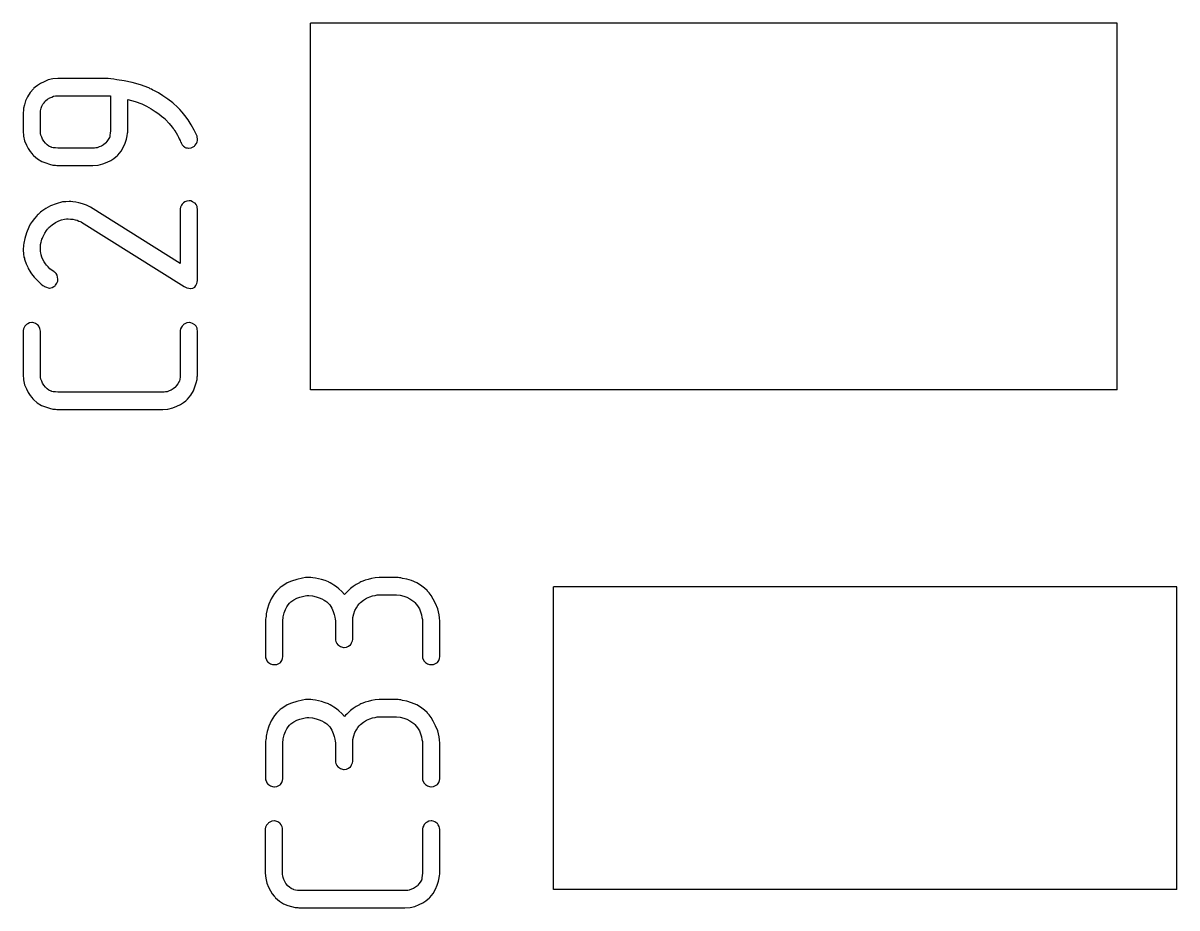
# Model space of a CAD drawing. Header units: inches. Extents: x 0 to 594, y -420 to 0.
# Drawn here: x 259 to 265.29, y -78.77 to -73.94 of the extents above; entities that cross this region are included whole.
import ezdxf

# ---------------------------------------------------------------- set-up
doc = ezdxf.new("R2010")
doc.units = ezdxf.units.IN
doc.header["$MEASUREMENT"] = 0

msp = doc.modelspace()

# ---------------------------------------------------------------- linework, layer by layer
at = {"color": 18, "true_color": 0x000000}
for p, q in [((264.9624, -73.94), (260.5624, -73.94)), ((260.5624, -75.94), (260.5624, -73.94)), ((264.9624, -75.94), (264.9624, -73.94)), ((259.1576, -74.2446), (259.1322, -74.2502)), ((259.1858, -74.2417), (259.1576, -74.2446)), ((259.424, -74.2417), (259.1858, -74.2417)), ((259.4254, -74.2417), (259.424, -74.2417)), ((259.4297, -74.2417), (259.4254, -74.2417)), ((259.4367, -74.2417), (259.4297, -74.2417)), ((259.4466, -74.2431), (259.4367, -74.2417)), ((259.4593, -74.2431), (259.4466, -74.2431)), ((259.4734, -74.2446), (259.4593, -74.2431)), ((259.4903, -74.246), (259.4734, -74.2446)), ((259.0519, -74.2981), (259.0335, -74.3193)), ((259.0547, -74.2953), (259.0519, -74.2981)), ((259.0617, -74.2897), (259.0547, -74.2953)), ((259.0744, -74.2798), (259.0617, -74.2897)), ((259.0899, -74.2699), (259.0744, -74.2798)), ((259.1097, -74.2601), (259.0899, -74.2699)), ((259.1322, -74.2502), (259.1097, -74.2601)), ((259.5072, -74.2488), (259.4903, -74.246)), ((259.5467, -74.2544), (259.5072, -74.2488)), ((259.5904, -74.2643), (259.5467, -74.2544)), ((259.6355, -74.277), (259.5904, -74.2643)), ((259.6806, -74.2939), (259.6355, -74.277)), ((259.682, -74.2939), (259.6806, -74.2939)), ((259.6848, -74.2953), (259.682, -74.2939)), ((259.6891, -74.2981), (259.6848, -74.2953)), ((259.6961, -74.3009), (259.6891, -74.2981)), ((259.7031, -74.3052), (259.6961, -74.3009)), ((259.7116, -74.3094), (259.7031, -74.3052)), ((259.0096, -74.3644), (259.0025, -74.3855)), ((259.0194, -74.3418), (259.0096, -74.3644)), ((259.0335, -74.3193), (259.0194, -74.3418)), ((259.1097, -74.3757), (259.1139, -74.3686)), ((259.1139, -74.3686), (259.1167, -74.3658)), ((259.1167, -74.3658), (259.1181, -74.3644)), ((259.1181, -74.3644), (259.1294, -74.3545)), ((259.1294, -74.3545), (259.1407, -74.3475)), ((259.1407, -74.3475), (259.152, -74.3432)), ((259.152, -74.3432), (259.1618, -74.339)), ((259.1618, -74.339), (259.1717, -74.3376)), ((259.1717, -74.3376), (259.1787, -74.3362)), ((259.1787, -74.3362), (259.1844, -74.3362)), ((259.1844, -74.3362), (259.1858, -74.3362)), ((259.1858, -74.3362), (259.4254, -74.3362)), ((259.4254, -74.3362), (259.4508, -74.3362)), ((259.4508, -74.3362), (259.472, -74.3376)), ((259.472, -74.3376), (259.472, -74.5279)), ((259.5664, -74.535), (259.5664, -74.3559)), ((259.5664, -74.3559), (259.6073, -74.3672)), ((259.6073, -74.3672), (259.6425, -74.3799)), ((259.7342, -74.3207), (259.7116, -74.3094)), ((259.7581, -74.3362), (259.7342, -74.3207)), ((259.7849, -74.3545), (259.7581, -74.3362)), ((259.8117, -74.3757), (259.7849, -74.3545)), ((258.9969, -74.4194), (258.9955, -74.425)), ((258.9955, -74.425), (258.9955, -74.5279)), ((258.9955, -74.425), (258.9955, -74.425)), ((258.9983, -74.4038), (258.9969, -74.4194)), ((259.0025, -74.3855), (258.9983, -74.4038)), ((259.0899, -74.432), (259.0913, -74.4179)), ((259.0899, -74.535), (259.0899, -74.432)), ((259.0913, -74.4179), (259.0942, -74.4038)), ((259.0913, -74.4179), (259.0913, -74.4179)), ((259.0942, -74.4038), (259.0984, -74.3926)), ((259.0984, -74.3926), (259.104, -74.3827)), ((259.104, -74.3827), (259.1097, -74.3757)), ((259.6425, -74.3799), (259.6693, -74.3926)), ((259.6693, -74.3926), (259.6947, -74.4081)), ((259.6947, -74.4081), (259.7158, -74.4222)), ((259.7158, -74.4222), (259.7356, -74.4349)), ((259.8385, -74.3996), (259.8117, -74.3757)), ((259.8399, -74.401), (259.8385, -74.3996)), ((259.8413, -74.4024), (259.8399, -74.401)), ((259.8455, -74.4067), (259.8413, -74.4024)), ((259.8498, -74.4109), (259.8455, -74.4067)), ((259.8624, -74.425), (259.8498, -74.4109)), ((259.878, -74.4433), (259.8624, -74.425)), ((259.7356, -74.4349), (259.7511, -74.4475)), ((259.7511, -74.4475), (259.7624, -74.4574)), ((259.7624, -74.4574), (259.7694, -74.4631)), ((259.7694, -74.4631), (259.7722, -74.4659)), ((259.7722, -74.4659), (259.792, -74.487)), ((259.792, -74.487), (259.8089, -74.5068)), ((259.8949, -74.4673), (259.878, -74.4433)), ((259.9118, -74.4941), (259.8949, -74.4673)), ((259.9287, -74.5237), (259.9118, -74.4941)), ((258.9955, -74.5279), (258.9983, -74.5561)), ((258.9983, -74.5561), (259.0039, -74.5815)), ((259.0913, -74.542), (259.0899, -74.535)), ((259.0927, -74.5505), (259.0913, -74.542)), ((259.097, -74.5617), (259.0927, -74.5505)), ((259.4691, -74.5519), (259.4677, -74.5617)), ((259.4705, -74.5406), (259.4691, -74.5519)), ((259.472, -74.5279), (259.4705, -74.5406)), ((259.5594, -74.573), (259.5636, -74.5547)), ((259.5636, -74.5547), (259.565, -74.5406)), ((259.565, -74.5406), (259.5664, -74.535)), ((259.8089, -74.5068), (259.8145, -74.5152)), ((259.8145, -74.5152), (259.8187, -74.5209)), ((259.8187, -74.5209), (259.8216, -74.5251)), ((259.8216, -74.5251), (259.823, -74.5265)), ((259.823, -74.5265), (259.8371, -74.5505)), ((259.8371, -74.5505), (259.8427, -74.5617)), ((259.9442, -74.5561), (259.9287, -74.5237)), ((259.947, -74.5772), (259.9442, -74.5561)), ((259.0039, -74.5815), (259.0138, -74.6054)), ((259.0138, -74.6054), (259.0237, -74.6238)), ((259.1012, -74.573), (259.097, -74.5617)), ((259.1083, -74.5843), (259.1012, -74.573)), ((259.1181, -74.5956), (259.1083, -74.5843)), ((259.1209, -74.5984), (259.1181, -74.5956)), ((259.1266, -74.604), (259.1209, -74.5984)), ((259.1364, -74.6111), (259.1266, -74.604)), ((259.1491, -74.6167), (259.1364, -74.6111)), ((259.1505, -74.6167), (259.1491, -74.6167)), ((259.152, -74.6181), (259.1505, -74.6167)), ((259.1604, -74.6195), (259.152, -74.6181)), ((259.1717, -74.6209), (259.1604, -74.6195)), ((259.1858, -74.6224), (259.1717, -74.6209)), ((259.3775, -74.6224), (259.1858, -74.6224)), ((259.3789, -74.6224), (259.3775, -74.6224)), ((259.3846, -74.6224), (259.3789, -74.6224)), ((259.3916, -74.6209), (259.3846, -74.6224)), ((259.4001, -74.6195), (259.3916, -74.6209)), ((259.4113, -74.6153), (259.4001, -74.6195)), ((259.4226, -74.6111), (259.4113, -74.6153)), ((259.4339, -74.604), (259.4226, -74.6111)), ((259.4452, -74.5956), (259.4339, -74.604)), ((259.4466, -74.5927), (259.4452, -74.5956)), ((259.4522, -74.5857), (259.4466, -74.5927)), ((259.4593, -74.5758), (259.4522, -74.5857)), ((259.4663, -74.5646), (259.4593, -74.5758)), ((259.4677, -74.5617), (259.4663, -74.5631)), ((259.4663, -74.5631), (259.4663, -74.5646)), ((259.5298, -74.6379), (259.5439, -74.6153)), ((259.5439, -74.6153), (259.5523, -74.5942)), ((259.5523, -74.5942), (259.5594, -74.573)), ((259.8427, -74.5617), (259.8469, -74.5716)), ((259.8469, -74.5716), (259.8512, -74.5801)), ((259.8512, -74.5801), (259.854, -74.5871)), ((259.854, -74.5871), (259.8568, -74.5913)), ((259.8568, -74.5913), (259.8568, -74.5927)), ((259.8568, -74.5927), (259.8639, -74.604)), ((259.8639, -74.604), (259.8695, -74.6111)), ((259.8695, -74.6111), (259.8751, -74.6153)), ((259.8751, -74.6153), (259.8765, -74.6167)), ((259.8765, -74.6167), (259.8836, -74.6195)), ((259.8836, -74.6195), (259.8906, -74.6209)), ((259.8906, -74.6209), (259.8963, -74.6224)), ((259.8963, -74.6224), (259.8977, -74.6224)), ((259.8977, -74.6224), (259.9118, -74.6195)), ((259.9118, -74.6195), (259.9231, -74.6153)), ((259.9231, -74.6153), (259.9301, -74.6111)), ((259.9301, -74.6111), (259.9315, -74.6083)), ((259.9315, -74.6083), (259.9329, -74.6083)), ((259.9329, -74.6083), (259.9414, -74.597)), ((259.9414, -74.597), (259.9456, -74.5871)), ((259.9456, -74.5871), (259.947, -74.5801)), ((259.947, -74.5801), (259.947, -74.5772)), ((259.0237, -74.6238), (259.0335, -74.6407)), ((259.0335, -74.6407), (259.0434, -74.652)), ((259.0434, -74.652), (259.049, -74.659)), ((259.049, -74.659), (259.0519, -74.6618)), ((259.0519, -74.6618), (259.0744, -74.6801)), ((259.0744, -74.6801), (259.097, -74.6942)), ((259.4734, -74.6886), (259.4903, -74.6787)), ((259.4903, -74.6787), (259.5016, -74.6689)), ((259.5016, -74.6689), (259.5086, -74.6632)), ((259.5086, -74.6632), (259.5114, -74.6604)), ((259.5114, -74.6604), (259.5298, -74.6379)), ((259.097, -74.6942), (259.1195, -74.7027)), ((259.1195, -74.7027), (259.1393, -74.7098)), ((259.1393, -74.7098), (259.1576, -74.714)), ((259.1576, -74.714), (259.1731, -74.7154)), ((259.1731, -74.7154), (259.1787, -74.7168)), ((259.1787, -74.7168), (259.183, -74.7168)), ((259.183, -74.7168), (259.1844, -74.7168)), ((259.1844, -74.7168), (259.1858, -74.7168)), ((259.1858, -74.7168), (259.3761, -74.7168)), ((259.3761, -74.7168), (259.4043, -74.714)), ((259.4043, -74.714), (259.4311, -74.7083)), ((259.4311, -74.7083), (259.4536, -74.6985)), ((259.4536, -74.6985), (259.4734, -74.6886)), ((259.1449, -74.9367), (259.1195, -74.9508)), ((259.1759, -74.9254), (259.1449, -74.9367)), ((259.2098, -74.9156), (259.1759, -74.9254)), ((259.2281, -74.9142), (259.2098, -74.9156)), ((259.2464, -74.9128), (259.2281, -74.9142)), ((259.2492, -74.9128), (259.2464, -74.9128)), ((259.2563, -74.9128), (259.2492, -74.9128)), ((259.2676, -74.9142), (259.2563, -74.9128)), ((259.2831, -74.917), (259.2676, -74.9142)), ((259.3, -74.9198), (259.2831, -74.917)), ((259.3197, -74.9254), (259.3, -74.9198)), ((259.3409, -74.9339), (259.3197, -74.9254)), ((259.3634, -74.9438), (259.3409, -74.9339)), ((259.8596, -74.9325), (259.854, -74.9438)), ((259.8624, -74.9283), (259.8596, -74.9325)), ((259.8681, -74.9226), (259.8624, -74.9283)), ((259.8709, -74.9198), (259.8681, -74.9226)), ((259.878, -74.9156), (259.8709, -74.9198)), ((259.8878, -74.9113), (259.878, -74.9156)), ((259.9005, -74.9085), (259.8878, -74.9113)), ((259.9033, -74.9085), (259.9005, -74.9085)), ((259.9104, -74.9099), (259.9033, -74.9085)), ((259.9202, -74.9142), (259.9104, -74.9099)), ((259.9315, -74.9212), (259.9202, -74.9142)), ((259.9343, -74.9226), (259.9315, -74.9212)), ((259.9386, -74.9297), (259.9343, -74.9226)), ((259.9442, -74.9395), (259.9386, -74.9297)), ((259.0702, -74.9903), (259.0575, -75.0058)), ((259.0716, -74.9889), (259.0702, -74.9903)), ((259.073, -74.9875), (259.0716, -74.9889)), ((259.0772, -74.9832), (259.073, -74.9875)), ((259.0829, -74.9776), (259.0772, -74.9832)), ((259.0899, -74.972), (259.0829, -74.9776)), ((259.0984, -74.9663), (259.0899, -74.972)), ((259.1195, -74.9508), (259.0984, -74.9663)), ((259.8526, -75.2511), (259.3634, -74.9438)), ((259.854, -74.9438), (259.8526, -74.9522)), ((259.8526, -74.9522), (259.8526, -75.2511)), ((259.9456, -74.9466), (259.9442, -74.9395)), ((259.947, -74.955), (259.9456, -74.9466)), ((259.947, -75.3441), (259.947, -74.955)), ((259.0265, -75.0523), (259.0138, -75.0847)), ((259.035, -75.0368), (259.0265, -75.0523)), ((259.0448, -75.0213), (259.035, -75.0368)), ((259.0575, -75.0058), (259.0448, -75.0213)), ((259.1294, -75.0636), (259.1322, -75.0594)), ((259.1322, -75.0594), (259.135, -75.0565)), ((259.135, -75.0565), (259.1364, -75.0551)), ((259.1364, -75.0551), (259.1534, -75.0396)), ((259.1534, -75.0396), (259.1717, -75.0269)), ((259.1717, -75.0269), (259.19, -75.0185)), ((259.19, -75.0185), (259.2055, -75.0128)), ((259.2055, -75.0128), (259.221, -75.01)), ((259.221, -75.01), (259.2323, -75.0072)), ((259.2323, -75.0072), (259.2394, -75.0072)), ((259.2394, -75.0072), (259.2408, -75.0072)), ((259.2408, -75.0072), (259.2422, -75.0072)), ((259.2422, -75.0072), (259.2549, -75.0086)), ((259.2549, -75.0086), (259.2676, -75.01)), ((259.2676, -75.01), (259.2802, -75.0128)), ((259.2802, -75.0128), (259.2901, -75.0157)), ((259.2901, -75.0157), (259.3, -75.0199)), ((259.3, -75.0199), (259.307, -75.0227)), ((259.307, -75.0227), (259.3127, -75.0241)), ((259.3127, -75.0241), (259.3141, -75.0255)), ((259.3141, -75.0255), (259.8737, -75.3765)), ((259.0053, -75.1143), (258.9997, -75.1397)), ((259.0138, -75.0847), (259.0053, -75.1143)), ((259.0956, -75.127), (259.0984, -75.1186)), ((259.0984, -75.1186), (259.1012, -75.1129)), ((259.1012, -75.1129), (259.1026, -75.1087)), ((259.1026, -75.1073), (259.1139, -75.0861)), ((259.1026, -75.1087), (259.1026, -75.1073)), ((259.1139, -75.0861), (259.1238, -75.0706)), ((259.1238, -75.0706), (259.1294, -75.0636)), ((258.9969, -75.1609), (258.9955, -75.1679)), ((258.9955, -75.1679), (258.9955, -75.1792)), ((258.9955, -75.1679), (258.9955, -75.1679)), ((258.9955, -75.1792), (258.9969, -75.1975)), ((258.9983, -75.151), (258.9969, -75.1609)), ((258.9997, -75.1397), (258.9983, -75.151)), ((259.0899, -75.1721), (259.0913, -75.1468)), ((259.0899, -75.1778), (259.0899, -75.1721)), ((259.0913, -75.1848), (259.0899, -75.1778)), ((259.0913, -75.1468), (259.0942, -75.1355)), ((259.0927, -75.1933), (259.0913, -75.1848)), ((259.0942, -75.1355), (259.0956, -75.127)), ((258.9969, -75.1975), (258.9997, -75.2158)), ((258.9997, -75.2158), (259.0025, -75.2229)), ((259.0025, -75.2229), (259.0039, -75.2285)), ((259.0039, -75.2285), (259.0053, -75.2313)), ((259.0053, -75.2313), (259.0053, -75.2328)), ((259.0053, -75.2328), (259.0124, -75.2525)), ((259.0942, -75.2046), (259.0927, -75.1933)), ((259.0984, -75.2158), (259.0942, -75.2046)), ((259.1026, -75.2285), (259.0984, -75.2158)), ((259.1097, -75.2412), (259.1026, -75.2285)), ((259.1111, -75.2426), (259.1097, -75.2412)), ((259.1139, -75.2468), (259.1111, -75.2426)), ((259.1181, -75.2525), (259.1139, -75.2468)), ((259.0124, -75.2525), (259.0209, -75.2708)), ((259.0209, -75.2708), (259.0237, -75.2779)), ((259.0237, -75.2779), (259.0265, -75.2835)), ((259.0265, -75.2835), (259.0279, -75.2863)), ((259.0279, -75.2863), (259.0293, -75.2877)), ((259.0293, -75.2877), (259.042, -75.3075)), ((259.042, -75.3075), (259.0561, -75.3258)), ((259.1238, -75.2609), (259.1181, -75.2525)), ((259.1322, -75.2694), (259.1238, -75.2609)), ((259.1421, -75.2793), (259.1322, -75.2694)), ((259.1646, -75.2962), (259.1421, -75.2793)), ((259.1661, -75.2976), (259.1646, -75.2962)), ((259.1703, -75.3004), (259.1661, -75.2976)), ((259.1759, -75.3061), (259.1703, -75.3004)), ((259.1816, -75.3145), (259.1759, -75.3061)), ((259.1858, -75.3357), (259.1816, -75.3145)), ((259.0561, -75.3258), (259.0702, -75.3399)), ((259.0702, -75.3399), (259.0829, -75.3526)), ((259.0829, -75.3526), (259.0942, -75.3639)), ((259.0942, -75.3639), (259.104, -75.3709)), ((259.104, -75.3709), (259.1097, -75.3751)), ((259.1097, -75.3751), (259.1125, -75.3765)), ((259.1125, -75.3765), (259.1238, -75.3808)), ((259.1534, -75.3822), (259.1632, -75.3765)), ((259.1632, -75.3765), (259.1703, -75.3723)), ((259.1703, -75.3723), (259.1731, -75.3695)), ((259.1731, -75.3695), (259.1801, -75.3582)), ((259.1801, -75.3582), (259.1844, -75.3469)), ((259.1844, -75.3469), (259.1858, -75.3385)), ((259.1858, -75.3385), (259.1858, -75.3357)), ((259.8737, -75.3765), (259.8878, -75.3836)), ((259.9315, -75.3794), (259.9372, -75.3709)), ((259.9372, -75.3709), (259.9428, -75.361)), ((259.9428, -75.361), (259.9456, -75.3526)), ((259.9456, -75.3526), (259.947, -75.3441)), ((259.1238, -75.3808), (259.1322, -75.3836)), ((259.1322, -75.3836), (259.1379, -75.385)), ((259.1379, -75.385), (259.1393, -75.385)), ((259.1393, -75.385), (259.1463, -75.3836)), ((259.1463, -75.3836), (259.1534, -75.3822)), ((259.8878, -75.3836), (259.8991, -75.3864)), ((259.8991, -75.3864), (259.9061, -75.3878)), ((259.9061, -75.3878), (259.909, -75.3878)), ((259.909, -75.3878), (259.9217, -75.385)), ((259.9217, -75.385), (259.9315, -75.3794)), ((258.9969, -75.6077), (258.9955, -75.6162)), ((258.9955, -75.6162), (258.9955, -75.8572)), ((258.9955, -75.6162), (258.9955, -75.6162)), ((259.0025, -75.5965), (258.9969, -75.6077)), ((259.0053, -75.5922), (259.0025, -75.5965)), ((259.011, -75.5866), (259.0053, -75.5922)), ((259.0138, -75.5838), (259.011, -75.5866)), ((259.0209, -75.5795), (259.0138, -75.5838)), ((259.0307, -75.5753), (259.0209, -75.5795)), ((259.0434, -75.5725), (259.0307, -75.5753)), ((259.0462, -75.5725), (259.0434, -75.5725)), ((259.0533, -75.5739), (259.0462, -75.5725)), ((259.0631, -75.5781), (259.0533, -75.5739)), ((259.0744, -75.5852), (259.0631, -75.5781)), ((259.0772, -75.5866), (259.0744, -75.5852)), ((259.0815, -75.5936), (259.0772, -75.5866)), ((259.0871, -75.6049), (259.0815, -75.5936)), ((259.0885, -75.612), (259.0871, -75.6049)), ((259.0899, -75.6204), (259.0885, -75.612)), ((259.0899, -75.8657), (259.0899, -75.6204)), ((259.854, -75.6077), (259.8526, -75.6162)), ((259.8526, -75.6162), (259.8526, -75.8587)), ((259.8596, -75.5979), (259.854, -75.6077)), ((259.8624, -75.5922), (259.8596, -75.5979)), ((259.8681, -75.5866), (259.8624, -75.5922)), ((259.8709, -75.5838), (259.8681, -75.5866)), ((259.878, -75.5795), (259.8709, -75.5838)), ((259.8878, -75.5753), (259.878, -75.5795)), ((259.9005, -75.5725), (259.8878, -75.5753)), ((259.9033, -75.5725), (259.9005, -75.5725)), ((259.9104, -75.5739), (259.9033, -75.5725)), ((259.9202, -75.5781), (259.9104, -75.5739)), ((259.9315, -75.5852), (259.9202, -75.5781)), ((259.9343, -75.5866), (259.9315, -75.5852)), ((259.9386, -75.5936), (259.9343, -75.5866)), ((259.9442, -75.6035), (259.9386, -75.5936)), ((259.9456, -75.6106), (259.9442, -75.6035)), ((259.947, -75.619), (259.9456, -75.6106)), ((259.947, -75.8643), (259.947, -75.619)), ((258.9955, -75.8572), (258.9983, -75.8854)), ((259.0913, -75.8728), (259.0899, -75.8657)), ((259.0927, -75.8812), (259.0913, -75.8728)), ((259.8512, -75.8713), (259.8498, -75.8826)), ((259.8526, -75.8587), (259.8512, -75.8713)), ((259.9442, -75.884), (259.9456, -75.8699)), ((259.9456, -75.8699), (259.947, -75.8643)), ((258.9983, -75.8854), (259.0039, -75.9122)), ((259.0039, -75.9122), (259.0138, -75.9348)), ((259.0138, -75.9348), (259.0237, -75.9545)), ((259.097, -75.8925), (259.0927, -75.8812)), ((259.1012, -75.9038), (259.097, -75.8925)), ((259.1083, -75.915), (259.1012, -75.9038)), ((259.1181, -75.9263), (259.1083, -75.915)), ((259.1209, -75.9291), (259.1181, -75.9263)), ((259.1266, -75.9348), (259.1209, -75.9291)), ((259.1364, -75.9418), (259.1266, -75.9348)), ((259.1491, -75.9475), (259.1364, -75.9418)), ((259.8032, -75.9418), (259.792, -75.9461)), ((259.8145, -75.9348), (259.8032, -75.9418)), ((259.8258, -75.9263), (259.8145, -75.9348)), ((259.8272, -75.9235), (259.8258, -75.9263)), ((259.8328, -75.9165), (259.8272, -75.9235)), ((259.8399, -75.9066), (259.8328, -75.9165)), ((259.8469, -75.8953), (259.8399, -75.9066)), ((259.8483, -75.8925), (259.8469, -75.8939)), ((259.8469, -75.8939), (259.8469, -75.8953)), ((259.8498, -75.8826), (259.8483, -75.8925)), ((259.9245, -75.9461), (259.9329, -75.9235)), ((259.9329, -75.9235), (259.94, -75.9024)), ((259.94, -75.9024), (259.9442, -75.884)), ((264.9624, -75.94), (260.5624, -75.94)), ((259.0237, -75.9545), (259.0335, -75.9714)), ((259.0335, -75.9714), (259.0434, -75.9827)), ((259.0434, -75.9827), (259.049, -75.9898)), ((259.049, -75.9898), (259.0519, -75.9926)), ((259.0519, -75.9926), (259.073, -76.0109)), ((259.1505, -75.9475), (259.1491, -75.9475)), ((259.152, -75.9489), (259.1505, -75.9475)), ((259.1604, -75.9503), (259.152, -75.9489)), ((259.1717, -75.9517), (259.1604, -75.9503)), ((259.1858, -75.9531), (259.1717, -75.9517)), ((259.7581, -75.9531), (259.1858, -75.9531)), ((259.7595, -75.9531), (259.7581, -75.9531)), ((259.7652, -75.9531), (259.7595, -75.9531)), ((259.7722, -75.9517), (259.7652, -75.9531)), ((259.7807, -75.9503), (259.7722, -75.9517)), ((259.792, -75.9461), (259.7807, -75.9503)), ((259.8709, -76.0095), (259.8822, -75.9996)), ((259.8822, -75.9996), (259.8892, -75.994)), ((259.8892, -75.994), (259.892, -75.9912)), ((259.892, -75.9912), (259.9104, -75.9686)), ((259.9104, -75.9686), (259.9245, -75.9461)), ((259.073, -76.0109), (259.0956, -76.025)), ((259.0956, -76.025), (259.1181, -76.0335)), ((259.1181, -76.0335), (259.1393, -76.0405)), ((259.1393, -76.0405), (259.1576, -76.0447)), ((259.1576, -76.0447), (259.1731, -76.0461)), ((259.1731, -76.0461), (259.1787, -76.0476)), ((259.1787, -76.0476), (259.1816, -76.0476)), ((259.1816, -76.0476), (259.1844, -76.0476)), ((259.1844, -76.0476), (259.1858, -76.0476)), ((259.1858, -76.0476), (259.7567, -76.0476)), ((259.7567, -76.0476), (259.7849, -76.0447)), ((259.7849, -76.0447), (259.8117, -76.0391)), ((259.8117, -76.0391), (259.8343, -76.0292)), ((259.8343, -76.0292), (259.854, -76.0194)), ((259.854, -76.0194), (259.8709, -76.0095)), ((260.4178, -77.0046), (260.4037, -77.0145)), ((260.4361, -76.9934), (260.4178, -77.0046)), ((260.4601, -76.9835), (260.4361, -76.9934)), ((260.4883, -76.9736), (260.4601, -76.9835)), ((260.5193, -76.9666), (260.4883, -76.9736)), ((260.5362, -76.9638), (260.5193, -76.9666)), ((260.5545, -76.9638), (260.5362, -76.9638)), ((260.5573, -76.9638), (260.5545, -76.9638)), ((260.5644, -76.9638), (260.5573, -76.9638)), ((260.5757, -76.9652), (260.5644, -76.9638)), ((260.5898, -76.9666), (260.5757, -76.9652)), ((260.6067, -76.9708), (260.5898, -76.9666)), ((260.6236, -76.975), (260.6067, -76.9708)), ((260.6433, -76.9807), (260.6236, -76.975)), ((260.6617, -76.9877), (260.6433, -76.9807)), ((260.6631, -76.9891), (260.6617, -76.9877)), ((260.6701, -76.992), (260.6631, -76.9891)), ((260.6786, -76.9976), (260.6701, -76.992)), ((260.6898, -77.0046), (260.6786, -76.9976)), ((260.7039, -77.0145), (260.6898, -77.0046)), ((260.7956, -77.0131), (260.7815, -77.023)), ((260.8111, -77.0018), (260.7956, -77.0131)), ((260.8294, -76.992), (260.8111, -77.0018)), ((260.8322, -76.9905), (260.8294, -76.992)), ((260.8379, -76.9877), (260.8322, -76.9905)), ((260.8477, -76.9835), (260.8379, -76.9877)), ((260.8618, -76.9779), (260.8477, -76.9835)), ((260.8773, -76.9736), (260.8618, -76.9779)), ((260.8957, -76.9694), (260.8773, -76.9736)), ((260.9154, -76.9652), (260.8957, -76.9694)), ((260.9365, -76.9638), (260.9154, -76.9652)), ((261.031, -76.9638), (260.9365, -76.9638)), ((261.0324, -76.9638), (261.031, -76.9638)), ((261.0352, -76.9638), (261.0324, -76.9638)), ((261.0409, -76.9638), (261.0352, -76.9638)), ((261.0479, -76.9652), (261.0409, -76.9638)), ((261.055, -76.9652), (261.0479, -76.9652)), ((261.0648, -76.968), (261.055, -76.9652)), ((261.0888, -76.9722), (261.0648, -76.968)), ((261.1142, -76.9807), (261.0888, -76.9722)), ((261.1424, -76.9934), (261.1142, -76.9807)), ((261.1565, -77.0018), (261.1424, -76.9934)), ((261.1706, -77.0103), (261.1565, -77.0018)), ((261.1847, -77.0216), (261.1706, -77.0103)), ((260.3572, -77.0653), (260.3487, -77.0794)), ((260.367, -77.0512), (260.3572, -77.0653)), ((260.3783, -77.0371), (260.367, -77.0512)), ((260.391, -77.0244), (260.3783, -77.0371)), ((260.3924, -77.023), (260.391, -77.0244)), ((260.3938, -77.0216), (260.3924, -77.023)), ((260.398, -77.0187), (260.3938, -77.0216)), ((260.4037, -77.0145), (260.398, -77.0187)), ((260.4883, -77.0765), (260.5038, -77.0709)), ((260.5038, -77.0709), (260.5193, -77.0667)), ((260.5193, -77.0667), (260.5334, -77.0639)), ((260.5334, -77.0639), (260.5432, -77.0624)), ((260.5432, -77.0624), (260.5503, -77.0624)), ((260.5503, -77.0624), (260.5531, -77.0624)), ((260.5531, -77.0624), (260.5743, -77.0639)), ((260.5743, -77.0639), (260.594, -77.0681)), ((260.594, -77.0681), (260.6109, -77.0737)), ((260.6109, -77.0737), (260.625, -77.0794)), ((260.718, -77.0258), (260.7039, -77.0145)), ((260.7336, -77.0399), (260.718, -77.0258)), ((260.7476, -77.0568), (260.7336, -77.0399)), ((260.7491, -77.0554), (260.7476, -77.0568)), ((260.7533, -77.0498), (260.7491, -77.0554)), ((260.7603, -77.0427), (260.7533, -77.0498)), ((260.7702, -77.0342), (260.7603, -77.0427)), ((260.7815, -77.023), (260.7702, -77.0342)), ((260.8689, -77.0765), (260.8858, -77.0681)), ((260.8858, -77.0681), (260.9013, -77.0639)), ((260.9013, -77.0639), (260.9154, -77.061)), ((260.9154, -77.061), (260.9267, -77.0582)), ((260.9267, -77.0582), (260.9337, -77.0582)), ((260.9337, -77.0582), (260.9365, -77.0582)), ((260.9365, -77.0582), (261.031, -77.0582)), ((261.031, -77.0582), (261.0521, -77.0596)), ((261.0521, -77.0596), (261.0719, -77.0653)), ((261.0719, -77.0653), (261.0888, -77.0709)), ((261.0888, -77.0709), (261.1043, -77.0794)), ((261.1988, -77.0342), (261.1847, -77.0216)), ((261.2002, -77.0357), (261.1988, -77.0342)), ((261.2016, -77.0371), (261.2002, -77.0357)), ((261.2044, -77.0413), (261.2016, -77.0371)), ((261.21, -77.0469), (261.2044, -77.0413)), ((261.2199, -77.061), (261.21, -77.0469)), ((261.2326, -77.0822), (261.2199, -77.061)), ((261.8874, -78.665), (261.8874, -77.015)), ((265.2874, -77.015), (261.8874, -77.015)), ((265.2874, -78.665), (265.2874, -77.015)), ((260.3261, -77.1386), (260.3219, -77.1625)), ((260.336, -77.109), (260.3261, -77.1386)), ((260.3487, -77.0794), (260.336, -77.109)), ((260.4192, -77.1569), (260.4262, -77.1386)), ((260.4262, -77.1386), (260.4333, -77.1231)), ((260.4333, -77.1231), (260.4417, -77.1118)), ((260.4417, -77.1118), (260.4488, -77.1033)), ((260.4488, -77.1033), (260.4544, -77.0977)), ((260.4544, -77.0977), (260.4558, -77.0963)), ((260.4558, -77.0963), (260.4713, -77.085)), ((260.4713, -77.085), (260.4883, -77.0765)), ((260.625, -77.0794), (260.6377, -77.0864)), ((260.6377, -77.0864), (260.6461, -77.092)), ((260.6461, -77.092), (260.6518, -77.0963)), ((260.6518, -77.0963), (260.6532, -77.0977)), ((260.6532, -77.0977), (260.6687, -77.1132)), ((260.6687, -77.1132), (260.6786, -77.1315)), ((260.6786, -77.1315), (260.687, -77.1484)), ((260.8054, -77.1428), (260.8139, -77.1287)), ((260.8139, -77.1287), (260.821, -77.116)), ((260.821, -77.116), (260.828, -77.1076)), ((260.828, -77.1076), (260.8336, -77.1019)), ((260.8336, -77.1019), (260.835, -77.1005)), ((260.835, -77.1005), (260.852, -77.0864)), ((260.852, -77.0864), (260.8689, -77.0765)), ((261.1043, -77.0794), (261.1156, -77.0864)), ((261.1156, -77.0864), (261.1254, -77.0935)), ((261.1254, -77.0935), (261.1311, -77.0991)), ((261.1311, -77.0991), (261.1325, -77.1005)), ((261.1325, -77.1005), (261.1466, -77.1174)), ((261.1466, -77.1174), (261.1565, -77.1343)), ((261.1565, -77.1343), (261.1635, -77.1513)), ((261.2453, -77.1061), (261.2326, -77.0822)), ((261.2565, -77.1343), (261.2453, -77.1061)), ((261.265, -77.1668), (261.2565, -77.1343)), ((260.3191, -77.1837), (260.3177, -77.1907)), ((260.3177, -77.1907), (260.3177, -77.4008)), ((260.3177, -77.1907), (260.3177, -77.1907)), ((260.3205, -77.1738), (260.3191, -77.1837)), ((260.3219, -77.1625), (260.3205, -77.1738)), ((260.4121, -77.202), (260.4135, -77.178)), ((260.4121, -77.3951), (260.4121, -77.202)), ((260.4135, -77.178), (260.4192, -77.1569)), ((260.687, -77.1484), (260.6927, -77.1653)), ((260.6927, -77.1653), (260.6955, -77.1794)), ((260.6955, -77.1794), (260.6969, -77.1907)), ((260.6969, -77.1907), (260.6983, -77.1992)), ((260.6983, -77.1992), (260.6983, -77.3049)), ((260.7928, -77.202), (260.7942, -77.1809)), ((260.7928, -77.3007), (260.7928, -77.202)), ((260.7942, -77.1809), (260.7998, -77.1611)), ((260.7998, -77.1611), (260.8054, -77.1428)), ((261.1635, -77.1513), (261.1677, -77.1668)), ((261.1677, -77.1668), (261.1706, -77.1809)), ((261.1706, -77.1809), (261.1734, -77.1921)), ((261.1734, -77.1921), (261.1734, -77.4008)), ((261.2664, -77.1837), (261.265, -77.1668)), ((261.2678, -77.202), (261.2664, -77.1837)), ((261.2678, -77.3951), (261.2678, -77.202)), ((260.6983, -77.3049), (260.7011, -77.312)), ((260.7011, -77.312), (260.7068, -77.3232)), ((260.7068, -77.3232), (260.7124, -77.3303)), ((260.7801, -77.3317), (260.7871, -77.3204)), ((260.7871, -77.3204), (260.7913, -77.3091)), ((260.7913, -77.3091), (260.7928, -77.3007)), ((260.7124, -77.3303), (260.7138, -77.3331)), ((260.7138, -77.3331), (260.7152, -77.3331)), ((260.7152, -77.3331), (260.7265, -77.3402)), ((260.7265, -77.3402), (260.7364, -77.343)), ((260.7364, -77.343), (260.7434, -77.3444)), ((260.7434, -77.3444), (260.7448, -77.3444)), ((260.7448, -77.3444), (260.7462, -77.3444)), ((260.7462, -77.3444), (260.7589, -77.343)), ((260.7589, -77.343), (260.7702, -77.3373)), ((260.7702, -77.3373), (260.7773, -77.3331)), ((260.7773, -77.3331), (260.7787, -77.3317)), ((260.7787, -77.3317), (260.7801, -77.3317)), ((260.3177, -77.4008), (260.3205, -77.4078)), ((260.3205, -77.4078), (260.3247, -77.4177)), ((260.3247, -77.4177), (260.3304, -77.4247)), ((260.3304, -77.4247), (260.3318, -77.4276)), ((260.3318, -77.4276), (260.3332, -77.4276)), ((260.3332, -77.4276), (260.3445, -77.4346)), ((260.3445, -77.4346), (260.3558, -77.4374)), ((260.3558, -77.4374), (260.3628, -77.4388)), ((260.3628, -77.4388), (260.3642, -77.4388)), ((260.3642, -77.4388), (260.3656, -77.4388)), ((260.3656, -77.4388), (260.3797, -77.4374)), ((260.3797, -77.4374), (260.3896, -77.4332)), ((260.3896, -77.4332), (260.3966, -77.429)), ((260.3966, -77.429), (260.3995, -77.4276)), ((260.3995, -77.4276), (260.4065, -77.4163)), ((260.4065, -77.4163), (260.4107, -77.405)), ((260.4107, -77.405), (260.4121, -77.3951)), ((261.1734, -77.4008), (261.1762, -77.4078)), ((261.1762, -77.4078), (261.1818, -77.4191)), ((261.1818, -77.4191), (261.1875, -77.4247)), ((261.1875, -77.4247), (261.1889, -77.4276)), ((261.1889, -77.4276), (261.1903, -77.4276)), ((261.1903, -77.4276), (261.2016, -77.4346)), ((261.2016, -77.4346), (261.2114, -77.4374)), ((261.2114, -77.4374), (261.2185, -77.4388)), ((261.2185, -77.4388), (261.2199, -77.4388)), ((261.2199, -77.4388), (261.2213, -77.4388)), ((261.2213, -77.4388), (261.234, -77.4374)), ((261.234, -77.4374), (261.2453, -77.4332)), ((261.2453, -77.4332), (261.2523, -77.429)), ((261.2523, -77.429), (261.2537, -77.4276)), ((261.2537, -77.4276), (261.2551, -77.4276)), ((261.2551, -77.4276), (261.2622, -77.4163)), ((261.2622, -77.4163), (261.2664, -77.405)), ((261.2664, -77.405), (261.2678, -77.3951)), ((260.4883, -77.639), (260.4601, -77.6489)), ((260.5193, -77.632), (260.4883, -77.639)), ((260.5362, -77.6291), (260.5193, -77.632)), ((260.5545, -77.6291), (260.5362, -77.6291)), ((260.5573, -77.6291), (260.5545, -77.6291)), ((260.5644, -77.6291), (260.5573, -77.6291)), ((260.5757, -77.6306), (260.5644, -77.6291)), ((260.5898, -77.632), (260.5757, -77.6306)), ((260.6067, -77.6362), (260.5898, -77.632)), ((260.6236, -77.6404), (260.6067, -77.6362)), ((260.6433, -77.6461), (260.6236, -77.6404)), ((260.8773, -77.639), (260.8618, -77.6432)), ((260.8957, -77.6348), (260.8773, -77.639)), ((260.9154, -77.6306), (260.8957, -77.6348)), ((260.9365, -77.6291), (260.9154, -77.6306)), ((261.031, -77.6291), (260.9365, -77.6291)), ((261.0324, -77.6291), (261.031, -77.6291)), ((261.0352, -77.6291), (261.0324, -77.6291)), ((261.0409, -77.6291), (261.0352, -77.6291)), ((261.0479, -77.6306), (261.0409, -77.6291)), ((261.055, -77.6306), (261.0479, -77.6306)), ((261.0648, -77.6334), (261.055, -77.6306)), ((261.0888, -77.6376), (261.0648, -77.6334)), ((261.1142, -77.6461), (261.0888, -77.6376)), ((260.3783, -77.7024), (260.367, -77.7165)), ((260.391, -77.6898), (260.3783, -77.7024)), ((260.3924, -77.6883), (260.391, -77.6898)), ((260.3938, -77.6869), (260.3924, -77.6883)), ((260.398, -77.6841), (260.3938, -77.6869)), ((260.4037, -77.6799), (260.398, -77.6841)), ((260.4178, -77.67), (260.4037, -77.6799)), ((260.4361, -77.6587), (260.4178, -77.67)), ((260.4601, -77.6489), (260.4361, -77.6587)), ((260.6617, -77.6531), (260.6433, -77.6461)), ((260.6631, -77.6545), (260.6617, -77.6531)), ((260.6701, -77.6573), (260.6631, -77.6545)), ((260.6786, -77.663), (260.6701, -77.6573)), ((260.6898, -77.67), (260.6786, -77.663)), ((260.7039, -77.6799), (260.6898, -77.67)), ((260.718, -77.6912), (260.7039, -77.6799)), ((260.7336, -77.7053), (260.718, -77.6912)), ((260.7476, -77.7222), (260.7336, -77.7053)), ((260.7702, -77.6996), (260.7603, -77.7081)), ((260.7815, -77.6883), (260.7702, -77.6996)), ((260.7956, -77.6785), (260.7815, -77.6883)), ((260.8111, -77.6672), (260.7956, -77.6785)), ((260.8294, -77.6573), (260.8111, -77.6672)), ((260.8322, -77.6559), (260.8294, -77.6573)), ((260.8379, -77.6531), (260.8322, -77.6559)), ((260.8477, -77.6489), (260.8379, -77.6531)), ((260.8618, -77.6432), (260.8477, -77.6489)), ((261.1424, -77.6587), (261.1142, -77.6461)), ((261.1565, -77.6672), (261.1424, -77.6587)), ((261.1706, -77.6757), (261.1565, -77.6672)), ((261.1847, -77.6869), (261.1706, -77.6757)), ((261.1988, -77.6996), (261.1847, -77.6869)), ((261.2002, -77.701), (261.1988, -77.6996)), ((261.2016, -77.7024), (261.2002, -77.701)), ((261.2044, -77.7067), (261.2016, -77.7024)), ((260.3487, -77.7447), (260.336, -77.7743)), ((260.3572, -77.7306), (260.3487, -77.7447)), ((260.367, -77.7165), (260.3572, -77.7306)), ((260.4488, -77.7687), (260.4544, -77.7631)), ((260.4544, -77.7631), (260.4558, -77.7617)), ((260.4558, -77.7617), (260.4713, -77.7504)), ((260.4713, -77.7504), (260.4883, -77.7419)), ((260.4883, -77.7419), (260.5038, -77.7363)), ((260.5038, -77.7363), (260.5193, -77.732)), ((260.5193, -77.732), (260.5334, -77.7292)), ((260.5334, -77.7292), (260.5432, -77.7278)), ((260.5432, -77.7278), (260.5503, -77.7278)), ((260.5503, -77.7278), (260.5531, -77.7278)), ((260.5531, -77.7278), (260.5743, -77.7292)), ((260.5743, -77.7292), (260.594, -77.7335)), ((260.594, -77.7335), (260.6109, -77.7391)), ((260.6109, -77.7391), (260.625, -77.7447)), ((260.625, -77.7447), (260.6377, -77.7518)), ((260.6377, -77.7518), (260.6461, -77.7574)), ((260.6461, -77.7574), (260.6518, -77.7617)), ((260.6518, -77.7617), (260.6532, -77.7631)), ((260.6532, -77.7631), (260.6687, -77.7786)), ((260.7491, -77.7208), (260.7476, -77.7222)), ((260.7533, -77.7151), (260.7491, -77.7208)), ((260.7603, -77.7081), (260.7533, -77.7151)), ((260.828, -77.7729), (260.8336, -77.7673)), ((260.8336, -77.7673), (260.835, -77.7659)), ((260.835, -77.7659), (260.852, -77.7518)), ((260.852, -77.7518), (260.8689, -77.7419)), ((260.8689, -77.7419), (260.8858, -77.7335)), ((260.8858, -77.7335), (260.9013, -77.7292)), ((260.9013, -77.7292), (260.9154, -77.7264)), ((260.9154, -77.7264), (260.9267, -77.7236)), ((260.9267, -77.7236), (260.9337, -77.7236)), ((260.9337, -77.7236), (260.9365, -77.7236)), ((260.9365, -77.7236), (261.031, -77.7236)), ((261.031, -77.7236), (261.0521, -77.725)), ((261.0521, -77.725), (261.0719, -77.7306)), ((261.0719, -77.7306), (261.0888, -77.7363)), ((261.0888, -77.7363), (261.1043, -77.7447)), ((261.1043, -77.7447), (261.1156, -77.7518)), ((261.1156, -77.7518), (261.1254, -77.7588)), ((261.1254, -77.7588), (261.1311, -77.7645)), ((261.1311, -77.7645), (261.1325, -77.7659)), ((261.1325, -77.7659), (261.1466, -77.7828)), ((261.21, -77.7123), (261.2044, -77.7067)), ((261.2199, -77.7264), (261.21, -77.7123)), ((261.2326, -77.7476), (261.2199, -77.7264)), ((261.2453, -77.7715), (261.2326, -77.7476)), ((260.3219, -77.8279), (260.3205, -77.8392)), ((260.3261, -77.8039), (260.3219, -77.8279)), ((260.336, -77.7743), (260.3261, -77.8039)), ((260.4135, -77.8434), (260.4192, -77.8223)), ((260.4192, -77.8223), (260.4262, -77.8039)), ((260.4262, -77.8039), (260.4333, -77.7884)), ((260.4333, -77.7884), (260.4417, -77.7772)), ((260.4417, -77.7772), (260.4488, -77.7687)), ((260.6687, -77.7786), (260.6786, -77.7969)), ((260.6786, -77.7969), (260.687, -77.8138)), ((260.687, -77.8138), (260.6927, -77.8307)), ((260.6927, -77.8307), (260.6955, -77.8448)), ((260.7942, -77.8462), (260.7998, -77.8265)), ((260.7998, -77.8265), (260.8054, -77.8082)), ((260.8054, -77.8082), (260.8139, -77.7941)), ((260.8139, -77.7941), (260.821, -77.7814)), ((260.821, -77.7814), (260.828, -77.7729)), ((261.1466, -77.7828), (261.1565, -77.7997)), ((261.1565, -77.7997), (261.1635, -77.8166)), ((261.1635, -77.8166), (261.1677, -77.8321)), ((261.2565, -77.7997), (261.2453, -77.7715)), ((261.265, -77.8321), (261.2565, -77.7997)), ((260.3191, -77.8491), (260.3177, -77.8561)), ((260.3177, -77.8561), (260.3177, -78.0661)), ((260.3177, -77.8561), (260.3177, -77.8561)), ((260.3205, -77.8392), (260.3191, -77.8491)), ((260.4121, -77.8674), (260.4135, -77.8434)), ((260.4121, -78.0605), (260.4121, -77.8674)), ((260.6955, -77.8448), (260.6969, -77.8561)), ((260.6969, -77.8561), (260.6983, -77.8646)), ((260.6983, -77.8646), (260.6983, -77.9703)), ((260.7928, -77.8674), (260.7942, -77.8462)), ((260.7928, -77.9661), (260.7928, -77.8674)), ((261.1677, -77.8321), (261.1706, -77.8462)), ((261.1706, -77.8462), (261.1734, -77.8575)), ((261.1734, -77.8575), (261.1734, -78.0661)), ((261.2664, -77.8491), (261.265, -77.8321)), ((261.2678, -77.8674), (261.2664, -77.8491)), ((261.2678, -78.0605), (261.2678, -77.8674)), ((260.6983, -77.9703), (260.7011, -77.9773)), ((260.7011, -77.9773), (260.7068, -77.9886)), ((260.7068, -77.9886), (260.7124, -77.9957)), ((260.7124, -77.9957), (260.7138, -77.9985)), ((260.7138, -77.9985), (260.7152, -77.9985)), ((260.7152, -77.9985), (260.7265, -78.0055)), ((260.7265, -78.0055), (260.7364, -78.0083)), ((260.7364, -78.0083), (260.7434, -78.0098)), ((260.7434, -78.0098), (260.7448, -78.0098)), ((260.7448, -78.0098), (260.7462, -78.0098)), ((260.7462, -78.0098), (260.7589, -78.0083)), ((260.7589, -78.0083), (260.7702, -78.0027)), ((260.7702, -78.0027), (260.7773, -77.9985)), ((260.7773, -77.9985), (260.7787, -77.9971)), ((260.7787, -77.9971), (260.7801, -77.9971)), ((260.7801, -77.9971), (260.7871, -77.9858)), ((260.7871, -77.9858), (260.7913, -77.9745)), ((260.7913, -77.9745), (260.7928, -77.9661)), ((260.3177, -78.0661), (260.3205, -78.0732)), ((260.3205, -78.0732), (260.3247, -78.0831)), ((260.3995, -78.0929), (260.4065, -78.0817)), ((260.4065, -78.0817), (260.4107, -78.0704)), ((260.4107, -78.0704), (260.4121, -78.0605)), ((261.1734, -78.0661), (261.1762, -78.0732)), ((261.1762, -78.0732), (261.1818, -78.0845)), ((261.2551, -78.0929), (261.2622, -78.0817)), ((261.2622, -78.0817), (261.2664, -78.0704)), ((261.2664, -78.0704), (261.2678, -78.0605)), ((260.3247, -78.0831), (260.3304, -78.0901)), ((260.3304, -78.0901), (260.3318, -78.0929)), ((260.3318, -78.0929), (260.3332, -78.0929)), ((260.3332, -78.0929), (260.3445, -78.1)), ((260.3445, -78.1), (260.3558, -78.1028)), ((260.3558, -78.1028), (260.3628, -78.1042)), ((260.3628, -78.1042), (260.3642, -78.1042)), ((260.3642, -78.1042), (260.3656, -78.1042)), ((260.3656, -78.1042), (260.3797, -78.1028)), ((260.3797, -78.1028), (260.3896, -78.0986)), ((260.3896, -78.0986), (260.3966, -78.0943)), ((260.3966, -78.0943), (260.3995, -78.0929)), ((261.1818, -78.0845), (261.1875, -78.0901)), ((261.1875, -78.0901), (261.1889, -78.0929)), ((261.1889, -78.0929), (261.1903, -78.0929)), ((261.1903, -78.0929), (261.2016, -78.1)), ((261.2016, -78.1), (261.2114, -78.1028)), ((261.2114, -78.1028), (261.2185, -78.1042)), ((261.2185, -78.1042), (261.2199, -78.1042)), ((261.2199, -78.1042), (261.2213, -78.1042)), ((261.2213, -78.1042), (261.234, -78.1028)), ((261.234, -78.1028), (261.2453, -78.0986)), ((261.2453, -78.0986), (261.2523, -78.0943)), ((261.2523, -78.0943), (261.2537, -78.0929)), ((261.2537, -78.0929), (261.2551, -78.0929)), ((260.3177, -78.3255), (260.3163, -78.334)), ((260.3163, -78.334), (260.3163, -78.575)), ((260.3163, -78.334), (260.3163, -78.334)), ((260.3233, -78.3143), (260.3177, -78.3255)), ((260.3261, -78.31), (260.3233, -78.3143)), ((260.3318, -78.3044), (260.3261, -78.31)), ((260.3346, -78.3016), (260.3318, -78.3044)), ((260.3417, -78.2973), (260.3346, -78.3016)), ((260.3515, -78.2931), (260.3417, -78.2973)), ((260.3642, -78.2903), (260.3515, -78.2931)), ((260.367, -78.2903), (260.3642, -78.2903)), ((260.3741, -78.2917), (260.367, -78.2903)), ((260.3839, -78.2959), (260.3741, -78.2917)), ((260.3952, -78.303), (260.3839, -78.2959)), ((260.398, -78.3044), (260.3952, -78.303)), ((260.4023, -78.3114), (260.398, -78.3044)), ((260.4079, -78.3227), (260.4023, -78.3114)), ((260.4093, -78.3298), (260.4079, -78.3227)), ((260.4107, -78.3382), (260.4093, -78.3298)), ((261.1748, -78.3255), (261.1734, -78.334)), ((261.1734, -78.334), (261.1734, -78.5765)), ((261.1804, -78.3157), (261.1748, -78.3255)), ((261.1832, -78.31), (261.1804, -78.3157)), ((261.1889, -78.3044), (261.1832, -78.31)), ((261.1917, -78.3016), (261.1889, -78.3044)), ((261.1988, -78.2973), (261.1917, -78.3016)), ((261.2086, -78.2931), (261.1988, -78.2973)), ((261.2213, -78.2903), (261.2086, -78.2931)), ((261.2241, -78.2903), (261.2213, -78.2903)), ((261.2312, -78.2917), (261.2241, -78.2903)), ((261.241, -78.2959), (261.2312, -78.2917)), ((261.2523, -78.303), (261.241, -78.2959)), ((261.2551, -78.3044), (261.2523, -78.303)), ((261.2594, -78.3114), (261.2551, -78.3044)), ((261.265, -78.3213), (261.2594, -78.3114)), ((261.2664, -78.3284), (261.265, -78.3213)), ((261.2678, -78.3368), (261.2664, -78.3284)), ((260.4107, -78.5835), (260.4107, -78.3382)), ((261.2678, -78.5821), (261.2678, -78.3368)), ((260.3163, -78.575), (260.3191, -78.6032)), ((260.4121, -78.5906), (260.4107, -78.5835)), ((261.1734, -78.5765), (261.172, -78.5891)), ((261.2664, -78.5877), (261.2678, -78.5821)), ((260.3191, -78.6032), (260.3247, -78.63)), ((260.3247, -78.63), (260.3346, -78.6526)), ((260.4135, -78.599), (260.4121, -78.5906)), ((260.4178, -78.6103), (260.4135, -78.599)), ((260.422, -78.6216), (260.4178, -78.6103)), ((260.4291, -78.6328), (260.422, -78.6216)), ((260.4389, -78.6441), (260.4291, -78.6328)), ((260.4417, -78.6469), (260.4389, -78.6441)), ((260.4474, -78.6526), (260.4417, -78.6469)), ((261.1466, -78.6441), (261.1353, -78.6526)), ((261.148, -78.6413), (261.1466, -78.6441)), ((261.1536, -78.6343), (261.148, -78.6413)), ((261.1607, -78.6244), (261.1536, -78.6343)), ((261.1677, -78.6131), (261.1607, -78.6244)), ((261.1691, -78.6103), (261.1677, -78.6117)), ((261.1677, -78.6117), (261.1677, -78.6131)), ((261.1706, -78.6004), (261.1691, -78.6103)), ((261.172, -78.5891), (261.1706, -78.6004)), ((261.2453, -78.6639), (261.2537, -78.6413)), ((261.2537, -78.6413), (261.2608, -78.6202)), ((261.2608, -78.6202), (261.265, -78.6018)), ((261.265, -78.6018), (261.2664, -78.5877)), ((260.3346, -78.6526), (260.3445, -78.6723)), ((260.3445, -78.6723), (260.3543, -78.6892)), ((260.3543, -78.6892), (260.3642, -78.7005)), ((260.3642, -78.7005), (260.3698, -78.7076)), ((260.3698, -78.7076), (260.3727, -78.7104)), ((260.3727, -78.7104), (260.3938, -78.7287)), ((260.4572, -78.6596), (260.4474, -78.6526)), ((260.4699, -78.6653), (260.4572, -78.6596)), ((260.4713, -78.6653), (260.4699, -78.6653)), ((260.4728, -78.6667), (260.4713, -78.6653)), ((260.4812, -78.6681), (260.4728, -78.6667)), ((260.4925, -78.6695), (260.4812, -78.6681)), ((260.5066, -78.6709), (260.4925, -78.6695)), ((261.0789, -78.6709), (260.5066, -78.6709)), ((261.0803, -78.6709), (261.0789, -78.6709)), ((261.086, -78.6709), (261.0803, -78.6709)), ((261.093, -78.6695), (261.086, -78.6709)), ((261.1015, -78.6681), (261.093, -78.6695)), ((261.1128, -78.6639), (261.1015, -78.6681)), ((261.124, -78.6596), (261.1128, -78.6639)), ((261.1353, -78.6526), (261.124, -78.6596)), ((261.203, -78.7174), (261.21, -78.7118)), ((261.21, -78.7118), (261.2128, -78.709)), ((261.2128, -78.709), (261.2312, -78.6864)), ((261.2312, -78.6864), (261.2453, -78.6639)), ((265.2874, -78.665), (261.8874, -78.665)), ((260.3938, -78.7287), (260.4164, -78.7428)), ((260.4164, -78.7428), (260.4389, -78.7513)), ((260.4389, -78.7513), (260.4601, -78.7583)), ((260.4601, -78.7583), (260.4784, -78.7625)), ((260.4784, -78.7625), (260.4939, -78.7639)), ((260.4939, -78.7639), (260.4995, -78.7654)), ((260.4995, -78.7654), (260.5024, -78.7654)), ((260.5024, -78.7654), (260.5052, -78.7654)), ((260.5052, -78.7654), (260.5066, -78.7654)), ((260.5066, -78.7654), (261.0775, -78.7654)), ((261.0775, -78.7654), (261.1057, -78.7625)), ((261.1057, -78.7625), (261.1325, -78.7569)), ((261.1325, -78.7569), (261.1551, -78.747)), ((261.1551, -78.747), (261.1748, -78.7372)), ((261.1748, -78.7372), (261.1917, -78.7273)), ((261.1917, -78.7273), (261.203, -78.7174))]:
    msp.add_line(p, q, dxfattribs=at)

doc.saveas('drawing.dxf')
